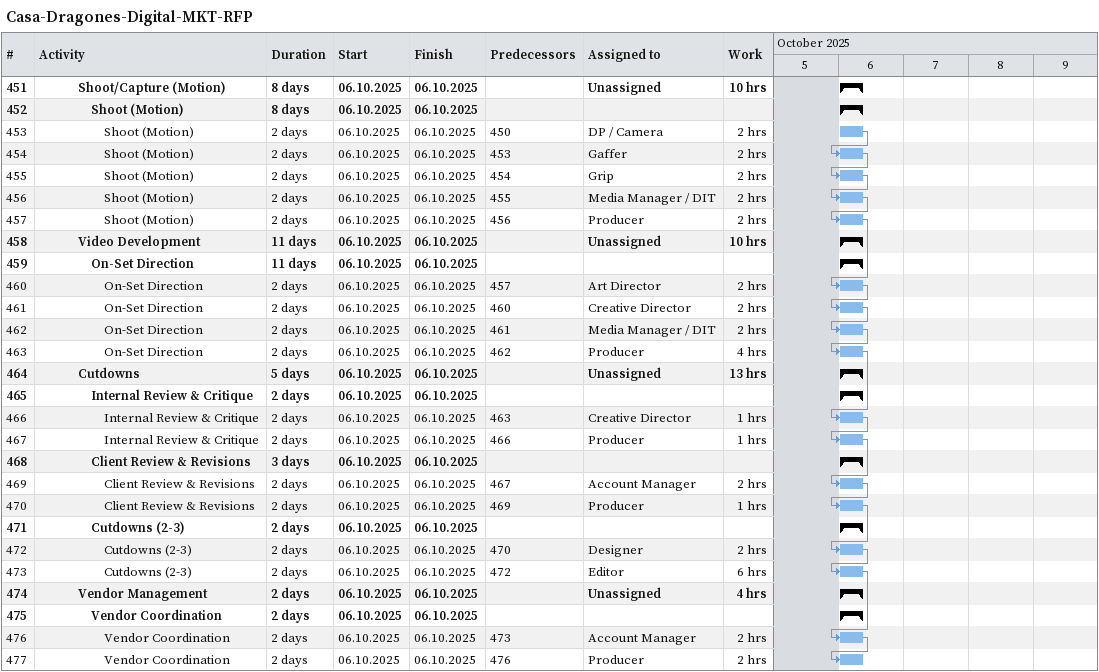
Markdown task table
Casa-Dragones-Digital-MKT-RFP

| ID | Level | Task | Duration | Start | Finish | Predecessors | Resources | Work (h) |
|---|---|---|---|---|---|---|---|---|
| 451 | 4 | **Shoot/Capture (Motion)** | 8d | 2025-10-06 | 2025-10-06 |  | Unassigned | 10 |
| 452 | 5 | **Shoot (Motion)** | 8d | 2025-10-06 | 2025-10-06 |  |  |  |
| 453 | 6 | Shoot (Motion) | 2d | 2025-10-06 | 2025-10-06 | 450 | DP / Camera | 2 |
| 454 | 6 | Shoot (Motion) | 2d | 2025-10-06 | 2025-10-06 | 453 | Gaffer | 2 |
| 455 | 6 | Shoot (Motion) | 2d | 2025-10-06 | 2025-10-06 | 454 | Grip | 2 |
| 456 | 6 | Shoot (Motion) | 2d | 2025-10-06 | 2025-10-06 | 455 | Media Manager / DIT | 2 |
| 457 | 6 | Shoot (Motion) | 2d | 2025-10-06 | 2025-10-06 | 456 | Producer | 2 |
| 458 | 4 | **Video Development** | 11d | 2025-10-06 | 2025-10-06 |  | Unassigned | 10 |
| 459 | 5 | **On-Set Direction** | 11d | 2025-10-06 | 2025-10-06 |  |  |  |
| 460 | 6 | On-Set Direction | 2d | 2025-10-06 | 2025-10-06 | 457 | Art Director | 2 |
| 461 | 6 | On-Set Direction | 2d | 2025-10-06 | 2025-10-06 | 460 | Creative Director | 2 |
| 462 | 6 | On-Set Direction | 2d | 2025-10-06 | 2025-10-06 | 461 | Media Manager / DIT | 2 |
| 463 | 6 | On-Set Direction | 2d | 2025-10-06 | 2025-10-06 | 462 | Producer | 4 |
| 464 | 4 | **Cutdowns** | 5d | 2025-10-06 | 2025-10-06 |  | Unassigned | 13 |
| 465 | 5 | **Internal Review & Critique** | 2d | 2025-10-06 | 2025-10-06 |  |  |  |
| 466 | 6 | Internal Review & Critique | 2d | 2025-10-06 | 2025-10-06 | 463 | Creative Director | 1 |
| 467 | 6 | Internal Review & Critique | 2d | 2025-10-06 | 2025-10-06 | 466 | Producer | 1 |
| 468 | 5 | **Client Review & Revisions** | 3d | 2025-10-06 | 2025-10-06 |  |  |  |
| 469 | 6 | Client Review & Revisions | 2d | 2025-10-06 | 2025-10-06 | 467 | Account Manager | 2 |
| 470 | 6 | Client Review & Revisions | 2d | 2025-10-06 | 2025-10-06 | 469 | Producer | 1 |
| 471 | 5 | **Cutdowns (2-3)** | 2d | 2025-10-06 | 2025-10-06 |  |  |  |
| 472 | 6 | Cutdowns (2-3) | 2d | 2025-10-06 | 2025-10-06 | 470 | Designer | 2 |
| 473 | 6 | Cutdowns (2-3) | 2d | 2025-10-06 | 2025-10-06 | 472 | Editor | 6 |
| 474 | 4 | **Vendor Management** | 2d | 2025-10-06 | 2025-10-06 |  | Unassigned | 4 |
| 475 | 5 | **Vendor Coordination** | 2d | 2025-10-06 | 2025-10-06 |  |  |  |
| 476 | 6 | Vendor Coordination | 2d | 2025-10-06 | 2025-10-06 | 473 | Account Manager | 2 |
| 477 | 6 | Vendor Coordination | 2d | 2025-10-06 | 2025-10-06 | 476 | Producer | 2 |
